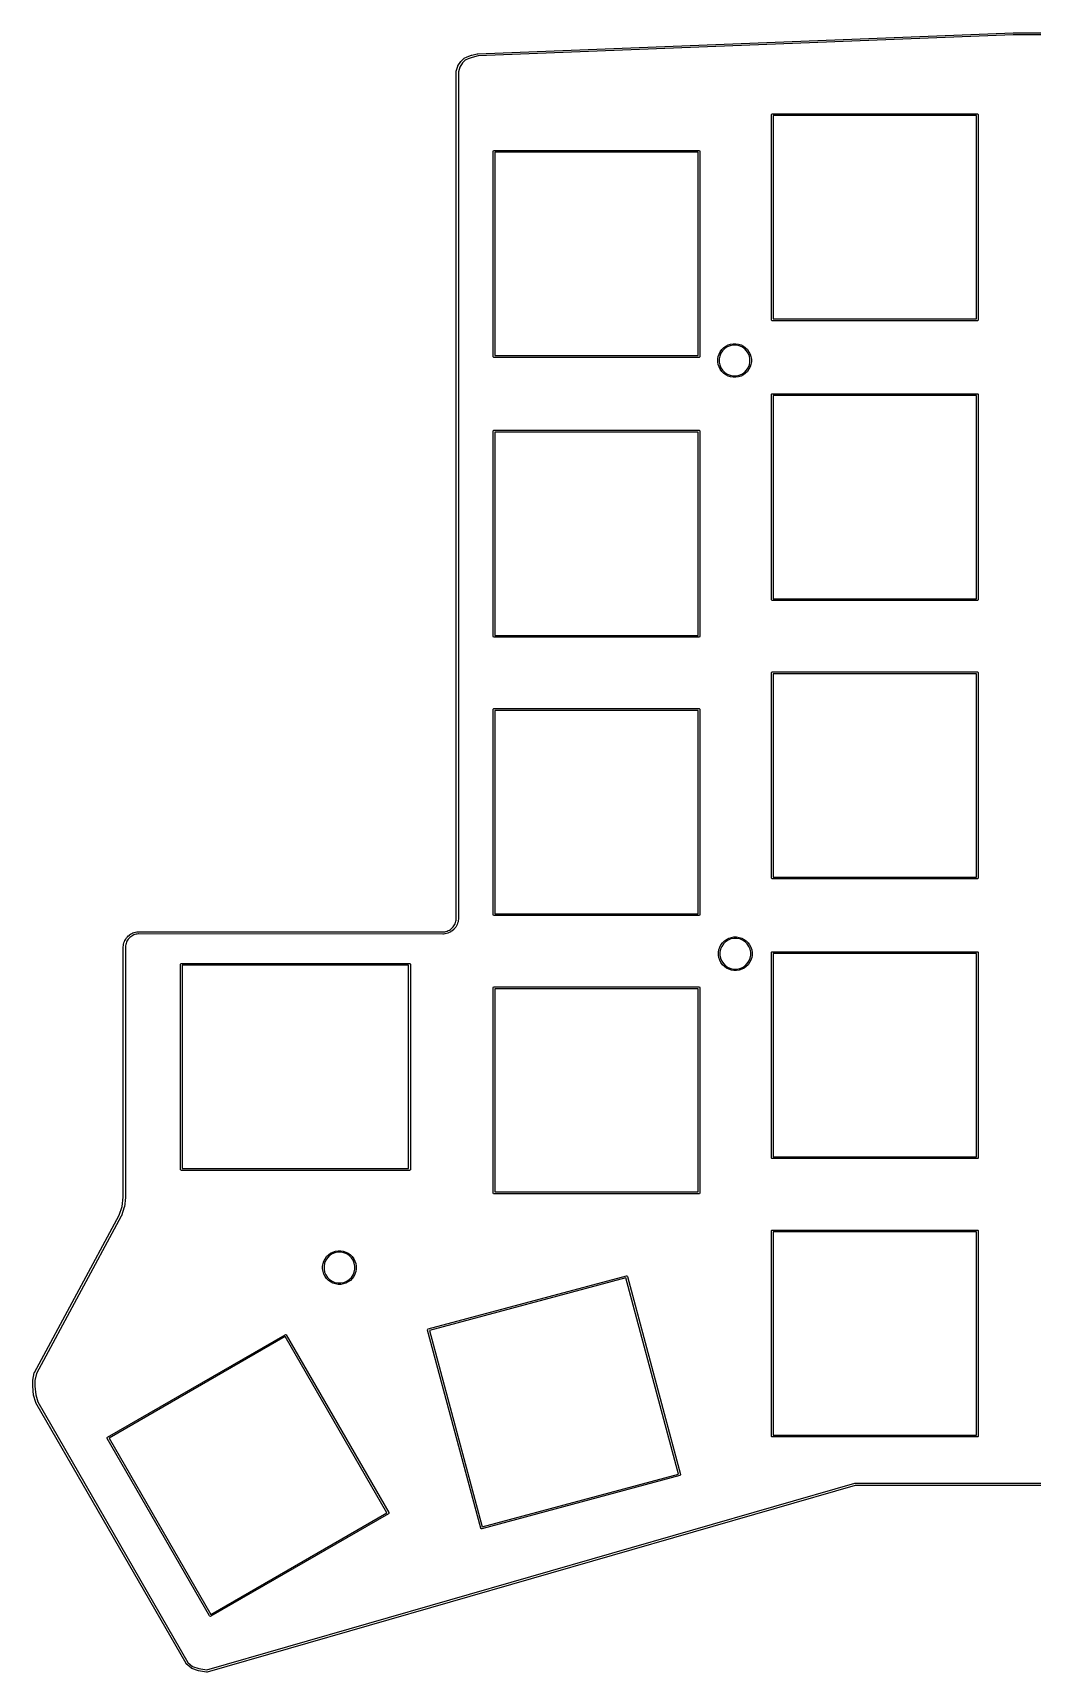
# Model space of a CAD drawing. Extents: x 82 to 226, y -147 to -35.
# Drawn here: x 82.1 to 150.3, y -146.8 to -34.9 of the extents above; entities that cross this region are included whole.
import ezdxf

# ---------------------------------------------------------------- set-up
doc = ezdxf.new("R2010")
doc.units = 0
doc.layers.add('BLACK', color=7, linetype='CONTINUOUS')

msp = doc.modelspace()

# ---------------------------------------------------------------- linework, layer by layer
at = {"layer": 'BLACK', "linetype": 'CONTINUOUS'}
for p, q in [((112.447073, -36.330447), (148.990008, -34.902967)), ((148.994404, -35.05291), (112.477693, -36.479365)), ((148.990008, -34.902967), (148.991475, -34.903053)), ((148.991475, -34.903053), (148.992936, -34.90291)), ((148.992936, -34.90291), (171.17, -34.90291)), ((171.164088, -35.05291), (148.994404, -35.05291)), ((111.087596, -37.168397), (111.287596, -36.868398)), ((111.287596, -36.868398), (111.287629, -36.868356)), ((111.287629, -36.868356), (111.28764, -36.868332)), ((111.28764, -36.868332), (111.292324, -36.862624)), ((111.292324, -36.862624), (111.296912, -36.857022)), ((111.296912, -36.857022), (111.296933, -36.857007)), ((111.296933, -36.857007), (111.296967, -36.856967)), ((111.296967, -36.856967), (111.496967, -36.656967)), ((111.594427, -36.771639), (111.408286, -36.95778)), ((111.496967, -36.656967), (111.502716, -36.652248)), ((111.502716, -36.652248), (111.504016, -36.65075)), ((111.504016, -36.65075), (111.506274, -36.649328)), ((111.506274, -36.649328), (111.508333, -36.647639)), ((111.508333, -36.647639), (111.510162, -36.646881)), ((111.510162, -36.646881), (111.516459, -36.642918)), ((111.516459, -36.642918), (111.716459, -36.542918)), ((111.778775, -36.679465), (111.594427, -36.771639)), ((111.716459, -36.542918), (111.721428, -36.541016)), ((111.721428, -36.541016), (111.726283, -36.538849)), ((111.726283, -36.538849), (112.026283, -36.438849)), ((112.070977, -36.582064), (111.778775, -36.679465)), ((112.026283, -36.438849), (112.02909, -36.43821)), ((112.02909, -36.43821), (112.03181, -36.437239)), ((112.03181, -36.437239), (112.408227, -36.343134)), ((112.468191, -36.482761), (112.070977, -36.582064)), ((112.408227, -36.343134), (112.408332, -36.34303)), ((112.408332, -36.34303), (112.420522, -36.33798)), ((112.420522, -36.33798), (112.432508, -36.332458)), ((112.432508, -36.332458), (112.434527, -36.332179)), ((112.434527, -36.332179), (112.435368, -36.331831)), ((112.435368, -36.331831), (112.437049, -36.331831)), ((112.437049, -36.331831), (112.447073, -36.330447)), ((112.477693, -36.479365), (112.468191, -36.482761)), ((110.974992, -95.350944), (110.975, -37.555)), ((110.975, -37.555), (110.975465, -37.550277)), ((110.975276, -37.548575), (110.976034, -37.544499)), ((110.975465, -37.550277), (110.975276, -37.548575)), ((110.976034, -37.544499), (110.976441, -37.540368)), ((110.976441, -37.540368), (110.977097, -37.538782)), ((110.977097, -37.538782), (110.977965, -37.53412)), ((110.977965, -37.53412), (111.077965, -37.18912)), ((111.077965, -37.18912), (111.080303, -37.183271)), ((111.080303, -37.183271), (111.080679, -37.181371)), ((111.080679, -37.181371), (111.082213, -37.178493)), ((111.082213, -37.178493), (111.083423, -37.175467)), ((111.083423, -37.175467), (111.084632, -37.173955)), ((111.084632, -37.173955), (111.087596, -37.168397)), ((111.124999, -37.56565), (111.124992, -95.351259)), ((111.218815, -37.241985), (111.124999, -37.56565)), ((111.408286, -36.95778), (111.218815, -37.241985)), ((132.489985, -40.5), (132.494552, -40.477039)), ((132.489985, -54.5), (132.489985, -40.5)), ((132.494552, -40.477039), (132.527024, -40.444567)), ((132.527024, -40.444567), (132.549985, -40.44)), ((132.549985, -40.44), (146.549985, -40.44)), ((132.609985, -40.56), (132.609985, -54.44)), ((146.489985, -40.56), (132.609985, -40.56)), ((146.489985, -54.44), (146.489985, -40.56)), ((146.549985, -40.44), (146.572946, -40.444567)), ((146.572946, -40.444567), (146.605418, -40.477039)), ((146.605418, -40.477039), (146.609985, -40.5)), ((146.609985, -40.5), (146.609985, -54.5)), ((113.49, -43), (113.494567, -42.977039)), ((113.49, -57), (113.49, -43)), ((113.494567, -42.977039), (113.527039, -42.944567)), ((113.527039, -42.944567), (113.55, -42.94)), ((113.55, -42.94), (127.55, -42.94)), ((113.61, -43.06), (113.61, -56.94)), ((127.49, -43.06), (113.61, -43.06)), ((127.49, -56.94), (127.49, -43.06)), ((127.55, -42.94), (127.572961, -42.944567)), ((127.572961, -42.944567), (127.605433, -42.977039)), ((127.605433, -42.977039), (127.61, -43)), ((127.61, -43), (127.61, -57)), ((132.494552, -54.522961), (132.489985, -54.5)), ((132.527024, -54.555433), (132.494552, -54.522961)), ((132.549985, -54.56), (132.527024, -54.555433)), ((146.549985, -54.56), (132.549985, -54.56)), ((132.609985, -54.44), (146.489985, -54.44)), ((146.572946, -54.555433), (146.549985, -54.56)), ((146.605418, -54.522961), (146.572946, -54.555433)), ((146.609985, -54.5), (146.605418, -54.522961)), ((113.494567, -57.022961), (113.49, -57)), ((113.527039, -57.055433), (113.494567, -57.022961)), ((113.55, -57.06), (113.527039, -57.055433)), ((127.55, -57.06), (113.55, -57.06)), ((113.61, -56.94), (127.49, -56.94)), ((127.572961, -57.055433), (127.55, -57.06)), ((127.605433, -57.022961), (127.572961, -57.055433)), ((127.61, -57), (127.605433, -57.022961)), ((128.830634, -57.171584), (128.856775, -57.006538)), ((128.856775, -57.006538), (128.912539, -56.834914)), ((128.912539, -56.834914), (128.994464, -56.674127)), ((128.96535, -56.968726), (128.925, -57.171584)), ((129.044502, -56.777638), (128.96535, -56.968726)), ((128.994464, -56.674127), (129.100533, -56.528135)), ((129.159411, -56.605664), (129.044502, -56.777638)), ((129.100533, -56.528135), (129.228135, -56.400533)), ((129.305664, -56.459411), (129.159411, -56.605664)), ((129.228135, -56.400533), (129.374127, -56.294464)), ((129.477638, -56.344502), (129.305664, -56.459411)), ((129.374127, -56.294464), (129.534914, -56.212539)), ((129.668726, -56.26535), (129.477638, -56.344502)), ((129.534914, -56.212539), (129.706538, -56.156775)), ((129.871584, -56.225), (129.668726, -56.26535)), ((129.706538, -56.156775), (129.884772, -56.128545)), ((130.078416, -56.225), (129.871584, -56.225)), ((129.884772, -56.128545), (130.065228, -56.128545)), ((130.065228, -56.128545), (130.243462, -56.156775)), ((130.281274, -56.26535), (130.078416, -56.225)), ((130.243462, -56.156775), (130.415086, -56.212539)), ((130.472362, -56.344502), (130.281274, -56.26535)), ((130.415086, -56.212539), (130.575873, -56.294464)), ((130.644336, -56.459411), (130.472362, -56.344502)), ((130.575873, -56.294464), (130.721865, -56.400533)), ((130.790589, -56.605664), (130.644336, -56.459411)), ((130.721865, -56.400533), (130.849467, -56.528135)), ((130.905498, -56.777638), (130.790589, -56.605664)), ((130.849467, -56.528135), (130.955536, -56.674127)), ((130.98465, -56.968726), (130.905498, -56.777638)), ((130.955536, -56.674127), (131.037461, -56.834914)), ((131.025, -57.171584), (130.98465, -56.968726)), ((131.037461, -56.834914), (131.093225, -57.006538)), ((131.093225, -57.006538), (131.121455, -57.184772)), ((128.828545, -57.184772), (128.830634, -57.171584)), ((128.828545, -57.365228), (128.828545, -57.184772)), ((128.856775, -57.543462), (128.828545, -57.365228)), ((128.912539, -57.715086), (128.856775, -57.543462)), ((128.994464, -57.875873), (128.912539, -57.715086)), ((128.925, -57.171584), (128.925, -57.378416)), ((128.925, -57.378416), (128.96535, -57.581274)), ((128.96535, -57.581274), (129.044502, -57.772362)), ((129.100533, -58.021865), (128.994464, -57.875873)), ((129.044502, -57.772362), (129.159411, -57.944336)), ((129.228135, -58.149467), (129.100533, -58.021865)), ((129.159411, -57.944336), (129.305664, -58.090589)), ((129.374127, -58.255536), (129.228135, -58.149467)), ((129.305664, -58.090589), (129.477638, -58.205498)), ((130.472362, -58.205498), (130.644336, -58.090589)), ((130.721865, -58.149467), (130.575873, -58.255536)), ((130.644336, -58.090589), (130.790589, -57.944336)), ((130.849467, -58.021865), (130.721865, -58.149467)), ((130.790589, -57.944336), (130.905498, -57.772362)), ((130.955536, -57.875873), (130.849467, -58.021865)), ((130.905498, -57.772362), (130.98465, -57.581274)), ((131.037461, -57.715086), (130.955536, -57.875873)), ((130.98465, -57.581274), (131.025, -57.378416)), ((131.025, -57.378416), (131.025, -57.171584)), ((131.093225, -57.543462), (131.037461, -57.715086)), ((131.121455, -57.365228), (131.093225, -57.543462)), ((131.121455, -57.184772), (131.121455, -57.365228)), ((129.534914, -58.337461), (129.374127, -58.255536)), ((129.477638, -58.205498), (129.668726, -58.28465)), ((129.706538, -58.393225), (129.534914, -58.337461)), ((129.668726, -58.28465), (129.871584, -58.325)), ((129.884772, -58.421455), (129.706538, -58.393225)), ((129.871584, -58.325), (130.078416, -58.325)), ((130.065228, -58.421455), (129.884772, -58.421455)), ((130.243462, -58.393225), (130.065228, -58.421455)), ((130.078416, -58.325), (130.281274, -58.28465)), ((130.415086, -58.337461), (130.243462, -58.393225)), ((130.281274, -58.28465), (130.472362, -58.205498)), ((130.575873, -58.255536), (130.415086, -58.337461)), ((132.489985, -59.6), (132.494552, -59.577039)), ((132.489985, -73.6), (132.489985, -59.6)), ((132.494552, -59.577039), (132.527024, -59.544567)), ((132.527024, -59.544567), (132.549985, -59.54)), ((132.549985, -59.54), (146.549985, -59.54)), ((132.609985, -59.66), (132.609985, -73.54)), ((146.489985, -59.66), (132.609985, -59.66)), ((146.489985, -73.54), (146.489985, -59.66)), ((146.549985, -59.54), (146.572946, -59.544567)), ((146.572946, -59.544567), (146.605418, -59.577039)), ((146.605418, -59.577039), (146.609985, -59.6)), ((146.609985, -59.6), (146.609985, -73.6)), ((113.489985, -62.1), (113.494552, -62.077039)), ((113.489985, -76.1), (113.489985, -62.1)), ((113.494552, -62.077039), (113.527024, -62.044567)), ((113.527024, -62.044567), (113.549985, -62.04)), ((113.549985, -62.04), (127.549985, -62.04)), ((113.609985, -62.16), (113.609985, -76.04)), ((127.489985, -62.16), (113.609985, -62.16)), ((127.489985, -76.04), (127.489985, -62.16)), ((127.549985, -62.04), (127.572946, -62.044567)), ((127.572946, -62.044567), (127.605418, -62.077039)), ((127.605418, -62.077039), (127.609985, -62.1)), ((127.609985, -62.1), (127.609985, -76.1)), ((132.494552, -73.622961), (132.489985, -73.6)), ((132.527024, -73.655433), (132.494552, -73.622961)), ((132.549985, -73.66), (132.527024, -73.655433)), ((146.549985, -73.66), (132.549985, -73.66)), ((132.609985, -73.54), (146.489985, -73.54)), ((146.572946, -73.655433), (146.549985, -73.66)), ((146.605418, -73.622961), (146.572946, -73.655433)), ((146.609985, -73.6), (146.605418, -73.622961)), ((113.494552, -76.122961), (113.489985, -76.1)), ((113.609985, -76.04), (127.489985, -76.04)), ((127.609985, -76.1), (127.605418, -76.122961)), ((113.527024, -76.155433), (113.494552, -76.122961)), ((113.549985, -76.16), (113.527024, -76.155433)), ((127.549985, -76.16), (113.549985, -76.16)), ((127.572946, -76.155433), (127.549985, -76.16)), ((127.605418, -76.122961), (127.572946, -76.155433)), ((132.489985, -78.6), (132.494552, -78.577039)), ((132.489985, -92.6), (132.489985, -78.6)), ((132.494552, -78.577039), (132.527024, -78.544567)), ((132.527024, -78.544567), (132.549985, -78.54)), ((132.549985, -78.54), (146.549985, -78.54)), ((132.609985, -78.66), (132.609985, -92.54)), ((146.489985, -78.66), (132.609985, -78.66)), ((146.489985, -92.54), (146.489985, -78.66)), ((146.549985, -78.54), (146.572946, -78.544567)), ((146.572946, -78.544567), (146.605418, -78.577039)), ((146.605418, -78.577039), (146.609985, -78.6)), ((146.609985, -78.6), (146.609985, -92.6)), ((113.49, -81.1), (113.494567, -81.077039)), ((113.49, -95.1), (113.49, -81.1)), ((113.494567, -81.077039), (113.527039, -81.044567)), ((113.527039, -81.044567), (113.55, -81.04)), ((113.55, -81.04), (127.55, -81.04)), ((113.61, -81.16), (113.61, -95.04)), ((127.49, -81.16), (113.61, -81.16)), ((127.49, -95.04), (127.49, -81.16)), ((127.55, -81.04), (127.572961, -81.044567)), ((127.572961, -81.044567), (127.605433, -81.077039)), ((127.605433, -81.077039), (127.61, -81.1)), ((127.61, -81.1), (127.61, -95.1)), ((132.494552, -92.622961), (132.489985, -92.6)), ((132.527024, -92.655433), (132.494552, -92.622961)), ((132.549985, -92.66), (132.527024, -92.655433)), ((146.549985, -92.66), (132.549985, -92.66)), ((132.609985, -92.54), (146.489985, -92.54)), ((146.572946, -92.655433), (146.549985, -92.66)), ((146.605418, -92.622961), (146.572946, -92.655433)), ((146.609985, -92.6), (146.605418, -92.622961)), ((113.494567, -95.122961), (113.49, -95.1)), ((113.527039, -95.155433), (113.494567, -95.122961)), ((113.61, -95.04), (127.49, -95.04)), ((127.605433, -95.122961), (127.572961, -95.155433)), ((127.61, -95.1), (127.605433, -95.122961)), ((110.270027, -96.253916), (110.351693, -96.229896)), ((110.351693, -96.229896), (110.430837, -96.19846)), ((110.430837, -96.19846), (110.506737, -96.159893)), ((110.506737, -96.159893), (110.578783, -96.114508)), ((110.578783, -96.114508), (110.64635, -96.062693)), ((110.661655, -96.239585), (110.58377, -96.288649)), ((110.64635, -96.062693), (110.708862, -96.004895)), ((110.664384, -96.237465), (110.661655, -96.239585)), ((110.667318, -96.235642), (110.664384, -96.237465)), ((110.740363, -96.179627), (110.667318, -96.235642)), ((110.708862, -96.004895), (110.765799, -95.941595)), ((110.742885, -96.177265), (110.740363, -96.179627)), ((110.745639, -96.175181), (110.742885, -96.177265)), ((110.813228, -96.11269), (110.745639, -96.175181)), ((110.765799, -95.941595), (110.816682, -95.873326)), ((110.81552, -96.110109), (110.813228, -96.11269)), ((110.818074, -96.107778), (110.81552, -96.110109)), ((110.816682, -95.873326), (110.861077, -95.800664)), ((110.879633, -96.03934), (110.818074, -96.107778)), ((110.861077, -95.800664), (110.898598, -95.724249)), ((110.881679, -96.036558), (110.879633, -96.03934)), ((110.884007, -96.034003), (110.881679, -96.036558)), ((110.939016, -95.960196), (110.884007, -96.034003)), ((110.898598, -95.724249), (110.928946, -95.644684)), ((110.928946, -95.644684), (110.951845, -95.562694)), ((110.940797, -95.95724), (110.939016, -95.960196)), ((110.942881, -95.95448), (110.940797, -95.95724)), ((110.990874, -95.87593), (110.942881, -95.95448)), ((110.951845, -95.562694), (110.967118, -95.478922)), ((110.967118, -95.478922), (110.974664, -95.393685)), ((110.974664, -95.393685), (110.974992, -95.350944)), ((110.992379, -95.872815), (110.990874, -95.87593)), ((110.994196, -95.869883), (110.992379, -95.872815)), ((111.034767, -95.787256), (110.994196, -95.869883)), ((111.035977, -95.784023), (111.034767, -95.787256)), ((111.037521, -95.780928), (111.035977, -95.784023)), ((111.070326, -95.694921), (111.037521, -95.780928)), ((111.071236, -95.691581), (111.070326, -95.694921)), ((111.072485, -95.688368), (111.071236, -95.691581)), ((111.097247, -95.599712), (111.072485, -95.688368)), ((111.097845, -95.596312), (111.097247, -95.599712)), ((111.098796, -95.592988), (111.097845, -95.596312)), ((111.115306, -95.50243), (111.098796, -95.592988)), ((111.115589, -95.498983), (111.115306, -95.50243)), ((111.11623, -95.495591), (111.115589, -95.498983)), ((111.124347, -95.403899), (111.11623, -95.495591)), ((111.124637, -95.397861), (111.124317, -95.400872)), ((111.124317, -95.400872), (111.124347, -95.403899)), ((111.12499, -95.351835), (111.124637, -95.397861)), ((111.124992, -95.351259), (111.124963, -95.351545)), ((111.124963, -95.351545), (111.12499, -95.351835)), ((113.55, -95.16), (113.527039, -95.155433)), ((127.55, -95.16), (113.55, -95.16)), ((127.572961, -95.155433), (127.55, -95.16)), ((88.245, -97.35), (88.245039, -97.349603)), ((88.245, -114.40005), (88.245, -97.35)), ((88.245004, -97.349204), (88.245467, -97.305558)), ((88.245039, -97.349603), (88.245004, -97.349204)), ((88.245467, -97.305558), (88.245779, -97.302695)), ((88.245748, -97.299816), (88.253357, -97.212853)), ((88.245779, -97.302695), (88.245748, -97.299816)), ((88.253357, -97.212853), (88.253962, -97.209626)), ((88.253962, -97.209626), (88.254212, -97.206364)), ((88.254212, -97.206364), (88.269373, -97.120396)), ((88.269373, -97.120396), (88.270254, -97.117242)), ((88.270254, -97.117242), (88.270789, -97.114008)), ((88.270789, -97.114008), (88.293386, -97.029689)), ((88.293386, -97.029689), (88.294539, -97.026624)), ((88.294539, -97.026624), (88.295354, -97.023448)), ((88.295354, -97.023448), (88.325215, -96.941419)), ((88.325215, -96.941419), (88.326634, -96.93846)), ((88.326634, -96.93846), (88.32772, -96.935374)), ((88.32772, -96.935374), (88.364617, -96.85626)), ((88.364617, -96.85626), (88.366283, -96.853444)), ((88.366283, -96.853444), (88.367639, -96.850454)), ((88.367639, -96.850454), (88.411293, -96.774858)), ((88.395428, -97.310027), (88.395, -97.350418)), ((88.395, -97.350418), (88.395, -114.390824)), ((88.402502, -97.229182), (88.395428, -97.310027)), ((88.416522, -97.149679), (88.402502, -97.229182)), ((88.411293, -96.774858), (88.413205, -96.772189)), ((88.413205, -96.772189), (88.41481, -96.76934)), ((88.41481, -96.76934), (88.464887, -96.697837)), ((88.437426, -97.071678), (88.416522, -97.149679)), ((88.465049, -96.995799), (88.437426, -97.071678)), ((88.464887, -96.697837), (88.46702, -96.69535)), ((88.49917, -96.922637), (88.465049, -96.995799)), ((88.46702, -96.69535), (88.468871, -96.692646)), ((88.468871, -96.692646), (88.52499, -96.625781)), ((88.539557, -96.852698), (88.49917, -96.922637)), ((88.52499, -96.625781), (88.52733, -96.623491)), ((88.52733, -96.623491), (88.529411, -96.620957)), ((88.529411, -96.620957), (88.591145, -96.559237)), ((88.585871, -96.786568), (88.539557, -96.852698)), ((88.637783, -96.724716), (88.585871, -96.786568)), ((88.591145, -96.559237), (88.593679, -96.557157)), ((88.593679, -96.557157), (88.595971, -96.554816)), ((88.595971, -96.554816), (88.66285, -96.498713)), ((88.694883, -96.66763), (88.637783, -96.724716)), ((88.66285, -96.498713), (88.665554, -96.496863)), ((88.665554, -96.496863), (88.668042, -96.49473)), ((88.668042, -96.49473), (88.739557, -96.44467)), ((88.75674, -96.615739), (88.694883, -96.66763)), ((88.739557, -96.44467), (88.742411, -96.443063)), ((88.742411, -96.443063), (88.745076, -96.441155)), ((88.745076, -96.441155), (88.820682, -96.39752)), ((88.82289, -96.569434), (88.75674, -96.615739)), ((88.820682, -96.39752), (88.823665, -96.396168)), ((88.892817, -96.529076), (88.82289, -96.569434)), ((88.823665, -96.396168), (88.826487, -96.394499)), ((88.826487, -96.394499), (88.905611, -96.35762)), ((88.966006, -96.494963), (88.892817, -96.529076)), ((88.905611, -96.35762), (88.908701, -96.356533)), ((88.908701, -96.356533), (88.911657, -96.355117)), ((88.911657, -96.355117), (88.993693, -96.325276)), ((89.041896, -96.467357), (88.966006, -96.494963)), ((88.993693, -96.325276), (88.99687, -96.324462)), ((88.99687, -96.324462), (88.999934, -96.32331)), ((88.999934, -96.32331), (89.084258, -96.300733)), ((89.119888, -96.446475), (89.041896, -96.467357)), ((89.084258, -96.300733), (89.087491, -96.300199)), ((89.087491, -96.300199), (89.090647, -96.299318)), ((89.090647, -96.299318), (89.176619, -96.284178)), ((89.199406, -96.432472), (89.119888, -96.446475)), ((89.176619, -96.284178), (89.179885, -96.283928)), ((89.179885, -96.283928), (89.183107, -96.283325)), ((89.183107, -96.283325), (89.270071, -96.275736)), ((89.280244, -96.425418), (89.199406, -96.432472)), ((89.270071, -96.275736), (89.27295, -96.275767)), ((89.27295, -96.275767), (89.275814, -96.275456)), ((89.275814, -96.275456), (89.319462, -96.275004)), ((89.320619, -96.425), (89.280244, -96.425418)), ((89.319462, -96.275004), (89.319859, -96.275039)), ((89.319859, -96.275039), (89.320257, -96.275)), ((89.320257, -96.275), (110.05916, -96.279948)), ((110.059941, -96.429949), (89.320619, -96.425)), ((110.05916, -96.279948), (110.101352, -96.279047)), ((110.060748, -96.429869), (110.059941, -96.429949)), ((110.06156, -96.429932), (110.060748, -96.429869)), ((110.107577, -96.428949), (110.06156, -96.429932)), ((110.101352, -96.279047), (110.18647, -96.270335)), ((110.110585, -96.428587), (110.107577, -96.428949)), ((110.113613, -96.428576), (110.110585, -96.428587)), ((110.205184, -96.419203), (110.113613, -96.428576)), ((110.18647, -96.270335), (110.270027, -96.253916)), ((110.208565, -96.418516), (110.205184, -96.419203)), ((110.212009, -96.418186), (110.208565, -96.418516)), ((110.302331, -96.400438), (110.212009, -96.418186)), ((110.305642, -96.399442), (110.302331, -96.400438)), ((110.309034, -96.398797), (110.305642, -96.399442)), ((110.397344, -96.372823), (110.309034, -96.398797)), ((110.400541, -96.37153), (110.397344, -96.372823)), ((110.403868, -96.370574), (110.400541, -96.37153)), ((110.489417, -96.336592), (110.403868, -96.370574)), ((110.492485, -96.335009), (110.489417, -96.336592)), ((110.495705, -96.333753), (110.492485, -96.335009)), ((110.577769, -96.292054), (110.495705, -96.333753)), ((110.580679, -96.290195), (110.577769, -96.292054)), ((110.58377, -96.288649), (110.580679, -96.290195)), ((128.906775, -97.506538), (128.962539, -97.334914)), ((128.962539, -97.334914), (129.044464, -97.174127)), ((129.094502, -97.277638), (129.01535, -97.468726)), ((129.044464, -97.174127), (129.150533, -97.028135)), ((129.209411, -97.105664), (129.094502, -97.277638)), ((129.150533, -97.028135), (129.278135, -96.900533)), ((129.355664, -96.959411), (129.209411, -97.105664)), ((129.278135, -96.900533), (129.424127, -96.794464)), ((129.527638, -96.844502), (129.355664, -96.959411)), ((129.424127, -96.794464), (129.584914, -96.712539)), ((129.718726, -96.76535), (129.527638, -96.844502)), ((129.584914, -96.712539), (129.756538, -96.656775)), ((129.921584, -96.725), (129.718726, -96.76535)), ((129.756538, -96.656775), (129.934772, -96.628545)), ((130.128416, -96.725), (129.921584, -96.725)), ((129.934772, -96.628545), (130.115228, -96.628545)), ((130.115228, -96.628545), (130.293462, -96.656775)), ((130.331274, -96.76535), (130.128416, -96.725)), ((130.293462, -96.656775), (130.465086, -96.712539)), ((130.522362, -96.844502), (130.331274, -96.76535)), ((130.465086, -96.712539), (130.625873, -96.794464)), ((130.694336, -96.959411), (130.522362, -96.844502)), ((130.625873, -96.794464), (130.771865, -96.900533)), ((130.840589, -97.105664), (130.694336, -96.959411)), ((130.771865, -96.900533), (130.899467, -97.028135)), ((130.955498, -97.277638), (130.840589, -97.105664)), ((130.899467, -97.028135), (131.005536, -97.174127)), ((131.03465, -97.468726), (130.955498, -97.277638)), ((131.005536, -97.174127), (131.087461, -97.334914)), ((131.087461, -97.334914), (131.143225, -97.506538)), ((92.1526, -98.5056), (92.157167, -98.482639)), ((92.157167, -98.482639), (92.189639, -98.450167)), ((92.189639, -98.450167), (92.2126, -98.4456)), ((92.2126, -98.4456), (107.7874, -98.4456)), ((107.7874, -98.4456), (107.810361, -98.450167)), ((107.810361, -98.450167), (107.842833, -98.482639)), ((107.842833, -98.482639), (107.8474, -98.5056)), ((128.878545, -97.684772), (128.880634, -97.671584)), ((128.878545, -97.865228), (128.878545, -97.684772)), ((128.906775, -98.043462), (128.878545, -97.865228)), ((128.880634, -97.671584), (128.906775, -97.506538)), ((128.962539, -98.215086), (128.906775, -98.043462)), ((129.044464, -98.375873), (128.962539, -98.215086)), ((129.01535, -97.468726), (128.975, -97.671584)), ((128.975, -97.671584), (128.975, -97.878416)), ((128.975, -97.878416), (129.01535, -98.081274)), ((129.01535, -98.081274), (129.094502, -98.272362)), ((129.150533, -98.521865), (129.044464, -98.375873)), ((129.094502, -98.272362), (129.209411, -98.444336)), ((129.209411, -98.444336), (129.355664, -98.590589)), ((130.694336, -98.590589), (130.840589, -98.444336)), ((130.840589, -98.444336), (130.955498, -98.272362)), ((131.005536, -98.375873), (130.899467, -98.521865)), ((130.955498, -98.272362), (131.03465, -98.081274)), ((131.087461, -98.215086), (131.005536, -98.375873)), ((131.075, -97.671584), (131.03465, -97.468726)), ((131.03465, -98.081274), (131.075, -97.878416)), ((131.075, -97.878416), (131.075, -97.671584)), ((131.143225, -98.043462), (131.087461, -98.215086)), ((131.143225, -97.506538), (131.171455, -97.684772)), ((131.171455, -97.865228), (131.143225, -98.043462)), ((131.171455, -97.684772), (131.171455, -97.865228)), ((132.489985, -97.7), (132.494552, -97.677039)), ((132.489985, -111.7), (132.489985, -97.7)), ((132.494552, -97.677039), (132.527024, -97.644567)), ((132.527024, -97.644567), (132.549985, -97.64)), ((132.549985, -97.64), (146.549985, -97.64)), ((132.609985, -97.76), (132.609985, -111.64)), ((146.489985, -97.76), (132.609985, -97.76)), ((146.489985, -111.64), (146.489985, -97.76)), ((146.549985, -97.64), (146.572946, -97.644567)), ((146.572946, -97.644567), (146.605418, -97.677039)), ((146.605418, -97.677039), (146.609985, -97.7)), ((146.609985, -97.7), (146.609985, -111.7)), ((92.1526, -112.5056), (92.1526, -98.5056)), ((92.2726, -98.5656), (92.2726, -112.4456)), ((107.7274, -98.5656), (92.2726, -98.5656)), ((107.7274, -112.4456), (107.7274, -98.5656)), ((107.8474, -98.5056), (107.8474, -112.5056)), ((129.278135, -98.649467), (129.150533, -98.521865)), ((129.424127, -98.755536), (129.278135, -98.649467)), ((129.355664, -98.590589), (129.527638, -98.705498)), ((129.584914, -98.837461), (129.424127, -98.755536)), ((129.527638, -98.705498), (129.718726, -98.78465)), ((129.756538, -98.893225), (129.584914, -98.837461)), ((129.718726, -98.78465), (129.921584, -98.825)), ((129.934772, -98.921455), (129.756538, -98.893225)), ((129.921584, -98.825), (130.128416, -98.825)), ((130.115228, -98.921455), (129.934772, -98.921455)), ((130.293462, -98.893225), (130.115228, -98.921455)), ((130.128416, -98.825), (130.331274, -98.78465)), ((130.465086, -98.837461), (130.293462, -98.893225)), ((130.331274, -98.78465), (130.522362, -98.705498)), ((130.625873, -98.755536), (130.465086, -98.837461)), ((130.522362, -98.705498), (130.694336, -98.590589)), ((130.771865, -98.649467), (130.625873, -98.755536)), ((130.899467, -98.521865), (130.771865, -98.649467)), ((113.489985, -100.1), (113.494552, -100.077039)), ((113.489985, -114.1), (113.489985, -100.1)), ((113.494552, -100.077039), (113.527024, -100.044567)), ((113.527024, -100.044567), (113.549985, -100.04)), ((113.549985, -100.04), (127.549985, -100.04)), ((113.609985, -100.16), (113.609985, -114.04)), ((127.489985, -100.16), (113.609985, -100.16)), ((127.489985, -114.04), (127.489985, -100.16)), ((127.549985, -100.04), (127.572946, -100.044567)), ((127.572946, -100.044567), (127.605418, -100.077039)), ((127.605418, -100.077039), (127.609985, -100.1)), ((127.609985, -100.1), (127.609985, -114.1)), ((132.494552, -111.722961), (132.489985, -111.7)), ((132.527024, -111.755433), (132.494552, -111.722961)), ((132.549985, -111.76), (132.527024, -111.755433)), ((146.549985, -111.76), (132.549985, -111.76)), ((132.609985, -111.64), (146.489985, -111.64)), ((146.572946, -111.755433), (146.549985, -111.76)), ((146.605418, -111.722961), (146.572946, -111.755433)), ((146.609985, -111.7), (146.605418, -111.722961)), ((92.157167, -112.528561), (92.1526, -112.5056)), ((92.189639, -112.561033), (92.157167, -112.528561)), ((92.2126, -112.5656), (92.189639, -112.561033)), ((107.7874, -112.5656), (92.2126, -112.5656)), ((92.2726, -112.4456), (107.7274, -112.4456)), ((107.810361, -112.561033), (107.7874, -112.5656)), ((107.842833, -112.528561), (107.810361, -112.561033)), ((107.8474, -112.5056), (107.842833, -112.528561)), ((113.494552, -114.122961), (113.489985, -114.1)), ((113.527024, -114.155433), (113.494552, -114.122961)), ((113.549985, -114.16), (113.527024, -114.155433)), ((127.549985, -114.16), (113.549985, -114.16)), ((113.609985, -114.04), (127.489985, -114.04)), ((127.572946, -114.155433), (127.549985, -114.16)), ((127.605418, -114.122961), (127.572946, -114.155433)), ((127.609985, -114.1), (127.605418, -114.122961)), ((87.976779, -115.620107), (88.172263, -115.033653)), ((88.317023, -115.073717), (88.117023, -115.673717)), ((88.172263, -115.033653), (88.245286, -114.402955)), ((88.245286, -114.402955), (88.245, -114.40005)), ((88.317136, -115.073216), (88.317023, -115.073717)), ((88.31726, -115.072995), (88.317136, -115.073216)), ((88.318739, -115.066167), (88.31726, -115.072995)), ((88.320283, -115.05938), (88.318739, -115.066167)), ((88.320374, -115.058626), (88.320265, -115.059128)), ((88.320265, -115.059128), (88.320283, -115.05938)), ((88.395631, -114.408626), (88.320374, -115.058626)), ((88.395, -114.390824), (88.395883, -114.393925)), ((88.395883, -114.393925), (88.395631, -114.408626)), ((82.179866, -126.364388), (87.976779, -115.620107)), ((88.111878, -115.685612), (82.317213, -126.425723)), ((88.114386, -115.679622), (88.111878, -115.685612)), ((88.117023, -115.673717), (88.114386, -115.679622)), ((132.489985, -116.7), (132.494552, -116.677039)), ((132.489985, -130.7), (132.489985, -116.7)), ((132.494552, -116.677039), (132.527024, -116.644567)), ((132.527024, -116.644567), (132.549985, -116.64)), ((132.549985, -116.64), (146.549985, -116.64)), ((132.609985, -116.76), (132.609985, -130.64)), ((146.489985, -116.76), (132.609985, -116.76)), ((146.489985, -130.64), (146.489985, -116.76)), ((146.549985, -116.64), (146.572946, -116.644567)), ((146.572946, -116.644567), (146.605418, -116.677039)), ((146.605418, -116.677039), (146.609985, -116.7)), ((146.609985, -116.7), (146.609985, -130.7)), ((101.937539, -118.759914), (102.019464, -118.599127)), ((102.019464, -118.599127), (102.125533, -118.453135)), ((102.184411, -118.530664), (102.069502, -118.702638)), ((102.125533, -118.453135), (102.253135, -118.325533)), ((102.330664, -118.384411), (102.184411, -118.530664)), ((102.253135, -118.325533), (102.399127, -118.219464)), ((102.502638, -118.269502), (102.330664, -118.384411)), ((102.399127, -118.219464), (102.559914, -118.137539)), ((102.693726, -118.19035), (102.502638, -118.269502)), ((102.559914, -118.137539), (102.731538, -118.081775)), ((102.896584, -118.15), (102.693726, -118.19035)), ((102.731538, -118.081775), (102.909772, -118.053545)), ((103.103416, -118.15), (102.896584, -118.15)), ((102.909772, -118.053545), (103.090228, -118.053545)), ((103.090228, -118.053545), (103.268462, -118.081775)), ((103.306274, -118.19035), (103.103416, -118.15)), ((103.268462, -118.081775), (103.440086, -118.137539)), ((103.497362, -118.269502), (103.306274, -118.19035)), ((103.440086, -118.137539), (103.600873, -118.219464)), ((103.669336, -118.384411), (103.497362, -118.269502)), ((103.600873, -118.219464), (103.746865, -118.325533)), ((103.815589, -118.530664), (103.669336, -118.384411)), ((103.746865, -118.325533), (103.874467, -118.453135)), ((103.930498, -118.702638), (103.815589, -118.530664)), ((103.874467, -118.453135), (103.980536, -118.599127)), ((103.980536, -118.599127), (104.062461, -118.759914)), ((101.853545, -119.109772), (101.855634, -119.096584)), ((101.853545, -119.290228), (101.853545, -119.109772)), ((101.881775, -119.468462), (101.853545, -119.290228)), ((101.855634, -119.096584), (101.881775, -118.931538)), ((101.881775, -118.931538), (101.937539, -118.759914)), ((101.937539, -119.640086), (101.881775, -119.468462)), ((102.019464, -119.800873), (101.937539, -119.640086)), ((101.99035, -118.893726), (101.95, -119.096584)), ((101.95, -119.096584), (101.95, -119.303416)), ((101.95, -119.303416), (101.99035, -119.506274)), ((102.069502, -118.702638), (101.99035, -118.893726)), ((101.99035, -119.506274), (102.069502, -119.697362)), ((102.069502, -119.697362), (102.184411, -119.869336)), ((103.815589, -119.869336), (103.930498, -119.697362)), ((104.00965, -118.893726), (103.930498, -118.702638)), ((103.930498, -119.697362), (104.00965, -119.506274)), ((104.062461, -119.640086), (103.980536, -119.800873)), ((104.05, -119.096584), (104.00965, -118.893726)), ((104.00965, -119.506274), (104.05, -119.303416)), ((104.05, -119.303416), (104.05, -119.096584)), ((104.062461, -118.759914), (104.118225, -118.931538)), ((104.118225, -119.468462), (104.062461, -119.640086)), ((104.118225, -118.931538), (104.146455, -119.109772)), ((104.146455, -119.290228), (104.118225, -119.468462)), ((104.146455, -119.109772), (104.146455, -119.290228)), ((102.125533, -119.946865), (102.019464, -119.800873)), ((102.253135, -120.074467), (102.125533, -119.946865)), ((102.184411, -119.869336), (102.330664, -120.015589)), ((102.399127, -120.180536), (102.253135, -120.074467)), ((102.330664, -120.015589), (102.502638, -120.130498)), ((102.559914, -120.262461), (102.399127, -120.180536)), ((102.502638, -120.130498), (102.693726, -120.20965)), ((102.731538, -120.318225), (102.559914, -120.262461)), ((102.693726, -120.20965), (102.896584, -120.25)), ((102.909772, -120.346455), (102.731538, -120.318225)), ((102.896584, -120.25), (103.103416, -120.25)), ((103.090228, -120.346455), (102.909772, -120.346455)), ((103.268462, -120.318225), (103.090228, -120.346455)), ((103.103416, -120.25), (103.306274, -120.20965)), ((103.440086, -120.262461), (103.268462, -120.318225)), ((103.306274, -120.20965), (103.497362, -120.130498)), ((103.600873, -120.180536), (103.440086, -120.262461)), ((103.497362, -120.130498), (103.669336, -120.015589)), ((103.746865, -120.074467), (103.600873, -120.180536)), ((103.669336, -120.015589), (103.815589, -119.869336)), ((103.874467, -119.946865), (103.746865, -120.074467)), ((103.980536, -119.800873), (103.874467, -119.946865)), ((109.064896, -123.39159), (122.587857, -119.768123)), ((122.560959, -119.899563), (109.15391, -123.491972)), ((126.153368, -133.306613), (122.560959, -119.899563)), ((122.587857, -119.768123), (122.611218, -119.766592)), ((122.611218, -119.766592), (122.650988, -119.789553)), ((122.650988, -119.789553), (122.650989, -119.789557)), ((122.650989, -119.789557), (122.661342, -119.81055)), ((122.661342, -119.81055), (126.284809, -133.333511)), ((87.166026, -130.781082), (99.290382, -123.781083)), ((99.29842, -123.915006), (87.277988, -130.855005)), ((99.290382, -123.781083), (99.31255, -123.773557)), ((106.23842, -135.935439), (99.29842, -123.915006)), ((99.31255, -123.773557), (99.356908, -123.785443)), ((99.356908, -123.785443), (99.372344, -123.803044)), ((99.372344, -123.803044), (106.372343, -135.9274)), ((109.020938, -123.441714), (109.043899, -123.401945)), ((109.022469, -123.465075), (109.020938, -123.441714)), ((112.645937, -136.988037), (109.022469, -123.465075)), ((109.043899, -123.401945), (109.064896, -123.39159)), ((109.15391, -123.491972), (112.746318, -136.899021)), ((82.072328, -126.885291), (82.172328, -126.385291)), ((82.172328, -126.385291), (82.173996, -126.379813)), ((82.173996, -126.379813), (82.174187, -126.377949)), ((82.174187, -126.377949), (82.175567, -126.374651)), ((82.175567, -126.374651), (82.176611, -126.371226)), ((82.176611, -126.371226), (82.177655, -126.369666)), ((82.177655, -126.369666), (82.179866, -126.364388)), ((82.317213, -126.425723), (82.220872, -126.907429)), ((82.070872, -126.899922), (82.071612, -126.892478)), ((82.070877, -126.899947), (82.070872, -126.899922)), ((82.070872, -126.9), (82.070877, -126.899947)), ((82.070872, -127.3), (82.070872, -126.9)), ((82.071177, -127.303106), (82.070872, -127.3)), ((82.071131, -127.306228), (82.071177, -127.303106)), ((82.121131, -127.906229), (82.071131, -127.306228)), ((82.071612, -126.892478), (82.072313, -126.885368)), ((82.072313, -126.885368), (82.072322, -126.885344)), ((82.072322, -126.885344), (82.072328, -126.885291)), ((82.220872, -126.907429), (82.220872, -127.29688)), ((82.220872, -127.29688), (82.269961, -127.885958)), ((82.12124, -127.906828), (82.121131, -127.906229)), ((82.121211, -127.907122), (82.12124, -127.906828)), ((82.122532, -127.913874), (82.121211, -127.907122)), ((82.123782, -127.92069), (82.122532, -127.913874)), ((82.123918, -127.920954), (82.123782, -127.92069)), ((82.124035, -127.921551), (82.123918, -127.920954)), ((82.274035, -128.421551), (82.124035, -127.921551)), ((82.269961, -127.885958), (82.415209, -128.370116)), ((82.274719, -128.423217), (82.274035, -128.421551)), ((82.274825, -128.424027), (82.274719, -128.423217)), ((82.277315, -128.42954), (82.274825, -128.424027)), ((82.27962, -128.435152), (82.277315, -128.42954)), ((82.280137, -128.435786), (82.27962, -128.435152)), ((82.280878, -128.437426), (82.280137, -128.435786)), ((92.530878, -146.237426), (82.280878, -128.437426)), ((82.415209, -128.370116), (92.654448, -146.151427)), ((87.136539, -130.840876), (87.148425, -130.796518)), ((87.144064, -130.863044), (87.136539, -130.840876)), ((94.144064, -142.9874), (87.144064, -130.863044)), ((87.148425, -130.796518), (87.166026, -130.781082)), ((87.277988, -130.855005), (94.217986, -142.875438)), ((132.494552, -130.722961), (132.489985, -130.7)), ((132.527024, -130.755433), (132.494552, -130.722961)), ((132.549985, -130.76), (132.527024, -130.755433)), ((146.549985, -130.76), (132.549985, -130.76)), ((132.609985, -130.64), (146.489985, -130.64)), ((146.572946, -130.755433), (146.549985, -130.76)), ((146.605418, -130.722961), (146.572946, -130.755433)), ((146.609985, -130.7), (146.605418, -130.722961)), ((93.941994, -146.673065), (138.179236, -133.927931)), ((138.210591, -134.075), (93.966636, -146.822069)), ((126.242383, -133.406995), (112.719421, -137.030463)), ((112.746318, -136.899021), (126.153368, -133.306613)), ((126.263374, -133.396643), (126.242383, -133.406995)), ((126.263379, -133.396642), (126.263374, -133.396643)), ((126.28634, -133.356872), (126.263379, -133.396642)), ((126.284809, -133.333511), (126.28634, -133.356872)), ((138.179236, -133.927931), (138.183804, -133.927088)), ((138.183804, -133.927088), (138.185368, -133.926441)), ((138.185368, -133.926441), (138.189552, -133.926028)), ((138.189552, -133.926028), (138.193696, -133.925265)), ((138.193696, -133.925265), (138.195381, -133.925454)), ((138.195381, -133.925454), (138.2, -133.925)), ((138.2, -133.925), (138.21, -133.925)), ((138.21, -133.925), (187.534658, -133.925)), ((187.548482, -134.075), (138.210591, -134.075)), ((94.217986, -142.875438), (106.23842, -135.935439)), ((106.350382, -136.009362), (94.226026, -143.009362)), ((106.367983, -135.993926), (106.350382, -136.009362)), ((106.379869, -135.949568), (106.367983, -135.993926)), ((106.372343, -135.9274), (106.379869, -135.949568)), ((112.656291, -137.009033), (112.645937, -136.988037)), ((112.69606, -137.031994), (112.656291, -137.009033)), ((112.696061, -137.031994), (112.69606, -137.031993)), ((112.69606, -137.031993), (112.69606, -137.031994)), ((112.719421, -137.030463), (112.696061, -137.031993)), ((112.696061, -137.031993), (112.696061, -137.031994)), ((94.1595, -143.005001), (94.144064, -142.9874)), ((94.203858, -143.016887), (94.1595, -143.005001)), ((94.226026, -143.009362), (94.203858, -143.016887)), ((92.536034, -146.244639), (92.530878, -146.237426)), ((92.536891, -146.246328), (92.536034, -146.244639)), ((92.53827, -146.247767), (92.536891, -146.246328)), ((92.539428, -146.249387), (92.53827, -146.247767)), ((92.540926, -146.250539), (92.539428, -146.249387)), ((92.547063, -146.256944), (92.540926, -146.250539)), ((92.897062, -146.556944), (92.547063, -146.256944)), ((92.654448, -146.151427), (92.983526, -146.433494)), ((92.908421, -146.56489), (92.897062, -146.556944)), ((92.908729, -146.565157), (92.908421, -146.56489)), ((92.908932, -146.565247), (92.908729, -146.565157)), ((92.90911, -146.565372), (92.908932, -146.565247)), ((92.909485, -146.565494), (92.90911, -146.565372)), ((92.922155, -146.571151), (92.909485, -146.565494)), ((93.372155, -146.721151), (92.922155, -146.571151)), ((92.983526, -146.433494), (93.414532, -146.577163)), ((93.414532, -146.577163), (93.941994, -146.673065)), ((93.377339, -146.722329), (93.372155, -146.721151)), ((93.382456, -146.72379), (93.377339, -146.722329)), ((93.932456, -146.82379), (93.382456, -146.72379)), ((93.947109, -146.82499), (93.932456, -146.82379)), ((93.949621, -146.824447), (93.947109, -146.82499)), ((93.952177, -146.824735), (93.949621, -146.824447)), ((93.966636, -146.822069), (93.952177, -146.824735))]:
    msp.add_line(p, q, dxfattribs=at)

doc.saveas('drawing.dxf')
